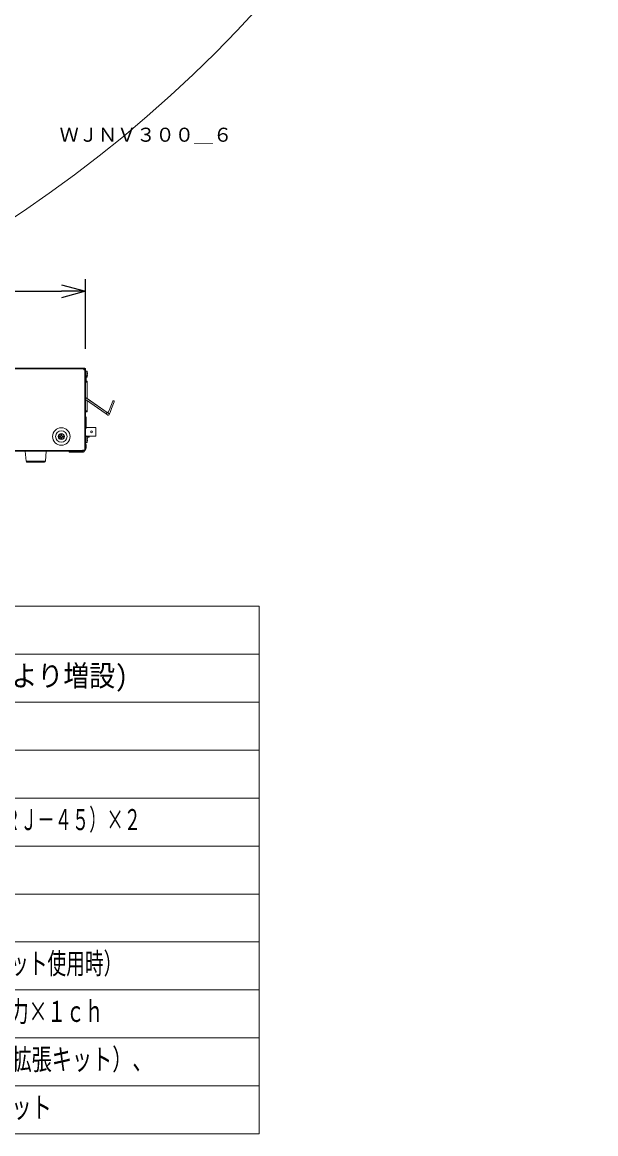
# Model space of a CAD drawing. Units: millimetres, scale not verified. Extents: x -173 to 98, y -56 to 287.
# Drawn here: x 37.8 to 97.6, y -56.5 to 59.4 of the extents above; entities that cross this region are included whole.
import ezdxf
from ezdxf.enums import TextEntityAlignment as Align

# ---------------------------------------------------------------- set-up
doc = ezdxf.new("R2010")
doc.units = ezdxf.units.MM
doc.header["$LTSCALE"] = 0.125
for name, color, linetype in [('0-0_0', 7, 'Continuous'), ('0-1_MOJI1', 7, 'Continuous'), ('0-3_TOUROKU', 7, 'Continuous'), ('0-4_SUNPO', 7, 'Continuous')]:
    doc.layers.add(name, color=color, linetype=linetype)
doc.layers.add('0-2_WAKU', color=1, linetype='Continuous', lineweight=18)
doc.layers.add('0-5_GAIKEI', color=1, linetype='Continuous', lineweight=18)
doc.styles.add('ＭＳ ゴシック', font='')
doc.styles.get('ＭＳ ゴシック').set_extended_font_data('MS Gothic')

# ---------------------------------------------------------------- blocks, each defined once
blk = doc.blocks.new('_Open30')
at = {"layer": '0-0_0'}
blk.add_line((0, 0), (-1, 0), dxfattribs=at)
blk.add_lwpolyline([(-1, 0.26795), (0, 0), (-1, -0.26795)], dxfattribs=at)
blk = doc.blocks.new('D2')
at = {"layer": '0-4_SUNPO'}
for p, q in [((78.9127, 212.8498), (78.9126, 220.0998)), ((108.9117, 212.8499), (108.9117, 220.0999)), ((81.4126, 218.8498), (106.4117, 218.8499))]:
    blk.add_line(p, q, dxfattribs=at)
at = {"layer": '0-4_SUNPO', "xscale": 2.5, "yscale": 2.5}
for p, rotation in [((78.9126, 218.8498), 180.00024), ((108.9117, 218.8499), 0.00024)]:
    blk.add_blockref('_Open30', p, dxfattribs=dict(at, rotation=rotation))
at = {"layer": '0-4_SUNPO', "style": 'ＭＳ ゴシック'}
blk.add_text('300', height=1.833, dxfattribs=at).set_placement((92.0372, 219.4748), align=Align.BOTTOM_LEFT)

msp = doc.modelspace()

# ---------------------------------------------------------------- linework, layer by layer
at = {"layer": '0-2_WAKU', "color": 4}
for p, q in [((-62.5005, -1.4969), (62.4995, -1.4969)), ((62.4995, -1.4969), (62.4995, -56.4969)), ((-62.5005, -56.4969), (62.4995, -56.4969))]:
    msp.add_line(p, q, dxfattribs=at)
at = {"layer": '0-2_WAKU'}
for p, q in [((-62.5005, -6.4969), (62.4995, -6.4969)), ((-62.5005, -11.4969), (62.4995, -11.4969)), ((-62.5005, -16.4969), (62.4995, -16.4969)), ((-62.5005, -21.4969), (62.4995, -21.4969)), ((-62.5005, -26.4969), (62.4995, -26.4969)), ((-62.5005, -31.4969), (62.4995, -31.4969)), ((-62.5005, -36.4969), (62.4995, -36.4969)), ((-62.5005, -41.4969), (62.4995, -41.4969)), ((-62.5005, -46.4969), (62.4995, -46.4969)), ((-62.5005, -51.4969), (62.4995, -51.4969))]:
    msp.add_line(p, q, dxfattribs=at)
at = {"layer": '0-5_GAIKEI', "color": 7}
for p, q in [((16.4113, 23.3346), (44.3313, 23.3346)), ((44.4113, 23.248), (44.4113, 14.7846)), ((16.4113, 14.6846), (44.1813, 14.6846)), ((44.4113, 14.7846), (44.0813, 14.7846)), ((44.1813, 14.6646), (44.1813, 14.7846))]:
    msp.add_line(p, q, dxfattribs=at)
at = {"layer": '0-5_GAIKEI'}
for p, q in [((16.4113, 23.2546), (44.3313, 23.2546)), ((44.2313, 23.3346), (44.2313, 23.1546)), ((44.3313, 23.2346), (44.2313, 23.2346)), ((44.3313, 23.2546), (44.3313, 14.7846)), ((44.3313, 23.248), (44.4113, 23.248)), ((44.4113, 23.2546), (44.4113, 23.248)), ((44.4113, 23.1546), (44.2313, 23.1546)), ((44.5543, 23.007), (44.4113, 23.0196)), ((44.4243, 22.557), (44.4113, 22.5582)), ((44.4243, 22.557), (44.4243, 22.255)), ((44.4243, 22.2546), (44.4243, 21.9521)), ((44.4331, 22.5496), (44.4331, 21.9595)), ((44.4539, 22.4546), (44.4528, 22.4546)), ((44.4692, 22.3046), (44.4528, 22.3046)), ((44.4528, 22.2046), (44.4692, 22.2046)), ((44.4528, 22.0546), (44.4539, 22.0546)), ((44.5543, 22.4021), (44.4618, 22.394)), ((44.5543, 23.007), (44.5543, 22.705)), ((44.5543, 22.7046), (44.5543, 22.4021)), ((44.5631, 22.9996), (44.5631, 22.4095)), ((44.5839, 22.9046), (44.5828, 22.9046)), ((44.5992, 22.7546), (44.5828, 22.7546)), ((44.5828, 22.6546), (44.5992, 22.6546)), ((44.5828, 22.5046), (44.5839, 22.5046)), ((44.4243, 21.9521), (44.4113, 21.9509)), ((44.4113, 21.8846), (44.5813, 21.8846)), ((44.4394, 21.9846), (44.5813, 21.9846)), ((44.5813, 21.9846), (44.5813, 20.1545)), ((46.6498, 18.7213), (44.4113, 20.2723)), ((46.5472, 18.5733), (44.4113, 20.0533)), ((44.5813, 20.1545), (46.6498, 18.7213)), ((44.5813, 18.7846), (44.5813, 19.9355)), ((46.9555, 19.1983), (47.2353, 19.8908)), ((47.4022, 19.8234), (47.1224, 19.1309)), ((44.4113, 18.8846), (44.5813, 18.8846)), ((44.4113, 18.7846), (44.5813, 18.7846)), ((46.5485, 18.5751), (46.5472, 18.5733)), ((46.7281, 18.448), (46.5472, 18.5733)), ((46.5485, 18.5751), (46.5985, 18.6473)), ((46.5985, 18.6473), (46.6498, 18.7213)), ((46.8306, 18.596), (46.6498, 18.7213)), ((46.7381, 18.6601), (46.6498, 18.7213)), ((46.7851, 18.7765), (46.7381, 18.6601)), ((46.7851, 18.7765), (46.9555, 19.1983)), ((46.952, 18.7091), (46.8628, 18.4884)), ((47.1224, 19.1309), (46.952, 18.7091)), ((44.4243, 18.287), (44.4113, 18.2882)), ((44.4243, 17.6821), (44.4113, 17.6809)), ((44.4243, 17.632), (44.4113, 17.6332)), ((44.4243, 18.287), (44.4243, 17.985)), ((44.4243, 17.9846), (44.4243, 17.33)), ((44.4331, 18.2796), (44.4331, 17.6895)), ((44.4331, 17.6894), (44.4331, 17.0345)), ((44.4539, 18.1846), (44.4528, 18.1846)), ((44.4692, 18.0346), (44.4528, 18.0346)), ((44.4528, 17.9346), (44.4692, 17.9346)), ((44.4528, 17.7846), (44.4539, 17.7846)), ((44.4539, 17.7646), (44.4528, 17.7646)), ((44.4692, 17.6146), (44.4528, 17.6146)), ((44.4539, 17.5946), (44.4528, 17.5946)), ((44.4539, 17.5296), (44.4528, 17.5296)), ((44.464, 17.5146), (44.4692, 17.5146)), ((44.4692, 17.4446), (44.4645, 17.4446)), ((46.8629, 18.4885), (46.8628, 18.4883)), ((41.6813, 16.2546), (41.6813, 16.1546)), ((41.8313, 16.2546), (41.6813, 16.2546)), ((41.9313, 16.4046), (41.8313, 16.4046)), ((41.8313, 16.4046), (41.8313, 16.2546)), ((41.9313, 16.2546), (41.9313, 16.4046)), ((42.0813, 16.2546), (41.9313, 16.2546)), ((42.0813, 16.1546), (42.0813, 16.2546)), ((44.4243, 17.0271), (44.4113, 17.0259)), ((44.4243, 16.307), (44.4113, 16.3082)), ((44.4243, 17.3296), (44.4243, 17.0271)), ((44.4243, 16.307), (44.4243, 16.1984)), ((44.4331, 16.2996), (44.4331, 16.1976)), ((45.4613, 16.2271), (44.4498, 16.2271)), ((44.4692, 17.3796), (44.4528, 17.3796)), ((44.4528, 17.2796), (44.4692, 17.2796)), ((44.4528, 17.1296), (44.4539, 17.1296)), ((44.4535, 17.3646), (44.4539, 17.3646)), ((44.4538, 17.3446), (44.4692, 17.3446)), ((45.4613, 17.1621), (44.4581, 17.1621)), ((44.7913, 16.2271), (44.7913, 16.1246)), ((45.4613, 16.2271), (45.4613, 17.1621)), ((41.6813, 16.1546), (41.8313, 16.1546)), ((41.8313, 16.1546), (41.8313, 16.0046)), ((41.8313, 16.0046), (41.9313, 16.0046)), ((41.9313, 16.1546), (42.0813, 16.1546)), ((41.9313, 16.0046), (41.9313, 16.1546)), ((44.5543, 16.187), (44.4113, 16.1996)), ((44.5543, 15.5821), (44.4113, 15.5696)), ((44.4243, 15.487), (44.4113, 15.4882)), ((44.4243, 15.487), (44.4243, 15.185)), ((44.4243, 15.1846), (44.4243, 14.8821)), ((44.4331, 15.4796), (44.4331, 14.8895)), ((44.4539, 16.2046), (44.4528, 16.2046)), ((44.4539, 15.3846), (44.4528, 15.3846)), ((44.4692, 15.2346), (44.4528, 15.2346)), ((44.4528, 15.1346), (44.4692, 15.1346)), ((44.4538, 16.2055), (44.7913, 16.2055)), ((44.5543, 16.187), (44.5543, 15.885)), ((44.5543, 15.8846), (44.5543, 15.5821)), ((44.5631, 16.1796), (44.5631, 15.5895)), ((44.5762, 16.1246), (44.7913, 16.1246)), ((44.5839, 16.0846), (44.5828, 16.0846)), ((44.5992, 15.9346), (44.5828, 15.9346)), ((44.5828, 15.8346), (44.5992, 15.8346)), ((44.5828, 15.6846), (44.5839, 15.6846)), ((16.4113, 14.7646), (44.0813, 14.7646)), ((38.2034, 13.6259), (38.1113, 14.6846)), ((40.2193, 13.6259), (40.3113, 14.6846)), ((44.1813, 14.6646), (42.6813, 14.6646)), ((42.6813, 14.6646), (42.6813, 14.5646)), ((42.6813, 14.5646), (44.1813, 14.5646)), ((42.9813, 14.6646), (42.9813, 14.5646)), ((44.0813, 14.6846), (44.0813, 14.7846)), ((44.2813, 14.7846), (44.2813, 14.6646)), ((44.2813, 14.6846), (44.3013, 14.6846)), ((44.3013, 14.7846), (44.3013, 14.6846)), ((44.4243, 14.8821), (44.4113, 14.8809)), ((44.4528, 14.9846), (44.4539, 14.9846)), ((40.2193, 13.6259), (38.2034, 13.6259)), ((40.1196, 13.5346), (38.303, 13.5346))]:
    msp.add_line(p, q, dxfattribs=at)
for centre, radius in [((-37.6853, 151.8648), 135.2498), ((41.8813, 16.2046), 0.9143), ((41.8813, 16.2046), 0.6), ((41.8813, 16.2046), 0.315), ((41.8813, 16.2046), 0.2951), ((45.0373, 16.6946), 0.099)]:
    msp.add_circle(centre, radius, dxfattribs=at)
for centre, radius, start, end in [((44.1813, 23.1546), 0.1, 0, 53.12985), ((44.4235, 22.5471), 0.01, 14.74779, 85), ((43.3122, 22.2546), 1.1591, 9.93581, 14.74783), ((43.3122, 22.2546), 1.1591, 345.25217, 350.06419), ((43.3122, 22.2546), 1.158, 2.47459, 9.94516), ((43.3122, 22.2546), 1.1417, 357.49004, 2.50996), ((43.3122, 22.2546), 1.158, 350.05484, 357.52541), ((44.5535, 22.9971), 0.01, 14.74779, 85), ((44.5535, 22.412), 0.01, 275, 345.25221), ((43.4422, 22.7046), 1.1591, 9.93581, 14.74783), ((43.4422, 22.7046), 1.1591, 345.25217, 350.06419), ((43.4422, 22.7046), 1.158, 2.47459, 9.94516), ((43.4422, 22.7046), 1.1417, 357.49004, 2.50996), ((43.4422, 22.7046), 1.158, 350.05484, 357.52541), ((44.4235, 21.962), 0.01, 275, 345.25221), ((47.3188, 19.8571), 0.09, 338, 158), ((46.7793, 18.522), 0.09, 235.28246, 55.28246), ((44.4235, 18.2771), 0.01, 14.74779, 85), ((44.4235, 17.692), 0.01, 275, 345.25221), ((44.4235, 17.6221), 0.01, 14.74779, 85), ((43.3122, 17.9846), 1.1591, 9.93581, 14.74783), ((43.3122, 17.9846), 1.1591, 345.25217, 350.06419), ((43.3122, 17.3946), 1.1591, 9.93581, 14.74783), ((43.3122, 17.3296), 1.1591, 9.93581, 14.74783), ((43.3122, 17.5646), 1.1591, 9.93581, 10.43586), ((43.3122, 17.9846), 1.158, 2.47459, 9.94516), ((43.3122, 17.9846), 1.1417, 357.49004, 2.50996), ((43.3122, 17.9846), 1.158, 350.05484, 357.52541), ((43.3122, 17.5646), 1.158, 2.47459, 9.94516), ((43.3122, 17.5646), 1.1417, 1.64216, 2.50996), ((43.3122, 17.3946), 1.158, 2.47459, 9.94516), ((43.3122, 17.3296), 1.158, 2.47459, 9.94516), ((43.3122, 17.5646), 1.1417, 1.27308, 1.50567), ((43.3122, 17.5646), 1.158, 355.79478, 357.52541), ((41.8813, 16.2046), 0.3025, 270, 269.92416), ((44.4235, 17.037), 0.01, 275, 345.25221), ((44.4235, 16.2971), 0.01, 14.74779, 85), ((43.3122, 17.3296), 1.1591, 345.25217, 350.06419), ((43.3122, 16.0046), 1.1591, 9.93581, 14.74783), ((43.3122, 17.3296), 1.1417, 357.49004, 2.50996), ((43.3122, 17.3296), 1.158, 350.05484, 357.52541), ((43.3122, 17.3946), 1.1417, 358.3706, 359.24714), ((43.3122, 17.5646), 1.1591, 349.93696, 350.06419), ((43.3122, 17.5646), 1.158, 350.29563, 350.80677), ((43.3122, 17.3946), 1.158, 354.30072, 357.52541), ((44.4235, 15.4771), 0.01, 14.74779, 85), ((43.3122, 15.1846), 1.1591, 9.93581, 14.74783), ((43.3122, 16.0046), 1.158, 9.50491, 9.94516), ((43.3122, 15.1846), 1.158, 2.47459, 9.94516), ((43.3122, 15.1846), 1.1417, 357.49004, 2.50996), ((43.3122, 15.1846), 1.158, 350.05484, 357.52541), ((44.5535, 16.1771), 0.01, 14.74779, 85), ((44.5535, 15.592), 0.01, 275, 345.25221), ((43.4422, 15.8846), 1.1591, 9.93581, 14.74783), ((43.4422, 15.8846), 1.1591, 345.25217, 350.06419), ((43.4422, 15.8846), 1.158, 2.47459, 9.94516), ((43.4422, 15.8846), 1.1417, 357.49004, 2.50996), ((43.4422, 15.8846), 1.158, 350.05484, 357.52541), ((42.9813, 14.3846), 0.3, 90.27617, 111.03947), ((42.9813, 14.3846), 0.3, 68.96053, 89.72383), ((44.0813, 14.7846), 0.1, 270, 0), ((44.1813, 14.6646), 0.1, 270, 0), ((44.4235, 14.892), 0.01, 275, 345.25221), ((43.3122, 15.1846), 1.1591, 345.25217, 350.06419), ((38.303, 13.6346), 0.1, 184.96974, 270), ((40.1196, 13.6346), 0.1, 270, 355.03026)]:
    msp.add_arc(centre, radius, start, end, dxfattribs=at)
at = {"layer": '0-5_GAIKEI', "color": 7}
msp.add_arc((44.3313, 23.2546), 0.08, 0, 90, dxfattribs=at)

# ---------------------------------------------------------------- block references
at = {"layer": '0-4_SUNPO'}
msp.add_blockref('D2', (-64.5005, -187.4969), dxfattribs=at)

# ---------------------------------------------------------------- texts
at = {"layer": '0-1_MOJI1', "style": 'ＭＳ ゴシック'}
for s, width, p in [('９台／１６台／２４台／３２台（拡張キットにより増設)', 0.9, (-20.0005, -10.4969)), ('１０ＢＡＳＥ－Ｔ／１００ＢＡＳＥ－ＴＸ／１０００ＢＡＳＥ－Ｔ（ＲＪ－４５）×２', 0.6, (-20.0005, -25.4969)), ('ミラーリング（本体のみ）、ＲＡＩＤ５／ＲＡＩＤ６（増設ユニット使用時）', 0.65, (-20.0005, -40.4969)), ('アラーム入力×９ｃｈ、アラーム復帰入力×１ｃｈ、アラーム出力×１ｃｈ', 0.65, (-20.0005, -45.4969)), ('高精細画像監視（ＱＸＧＡ録画）、リアルタイム顔照合（要拡張キット）、', 0.7, (-20.0005, -50.4969)), ('マウス操作、コピーポート×１、ＳＤＨＣ／ＳＤカードスロット', 0.7, (-20.0005, -55.4969))]:
    msp.add_text(s, height=2.199, dxfattribs=dict(at, width=width)).set_placement(p, align=Align.BOTTOM_LEFT)
at = {"layer": '0-3_TOUROKU', "style": 'ＭＳ ゴシック'}
msp.add_text('ＷＪＮＶ３００＿６', height=1.466, dxfattribs=at).set_placement((41.6994, 46.5031), align=Align.BOTTOM_LEFT)

doc.saveas('drawing.dxf')
